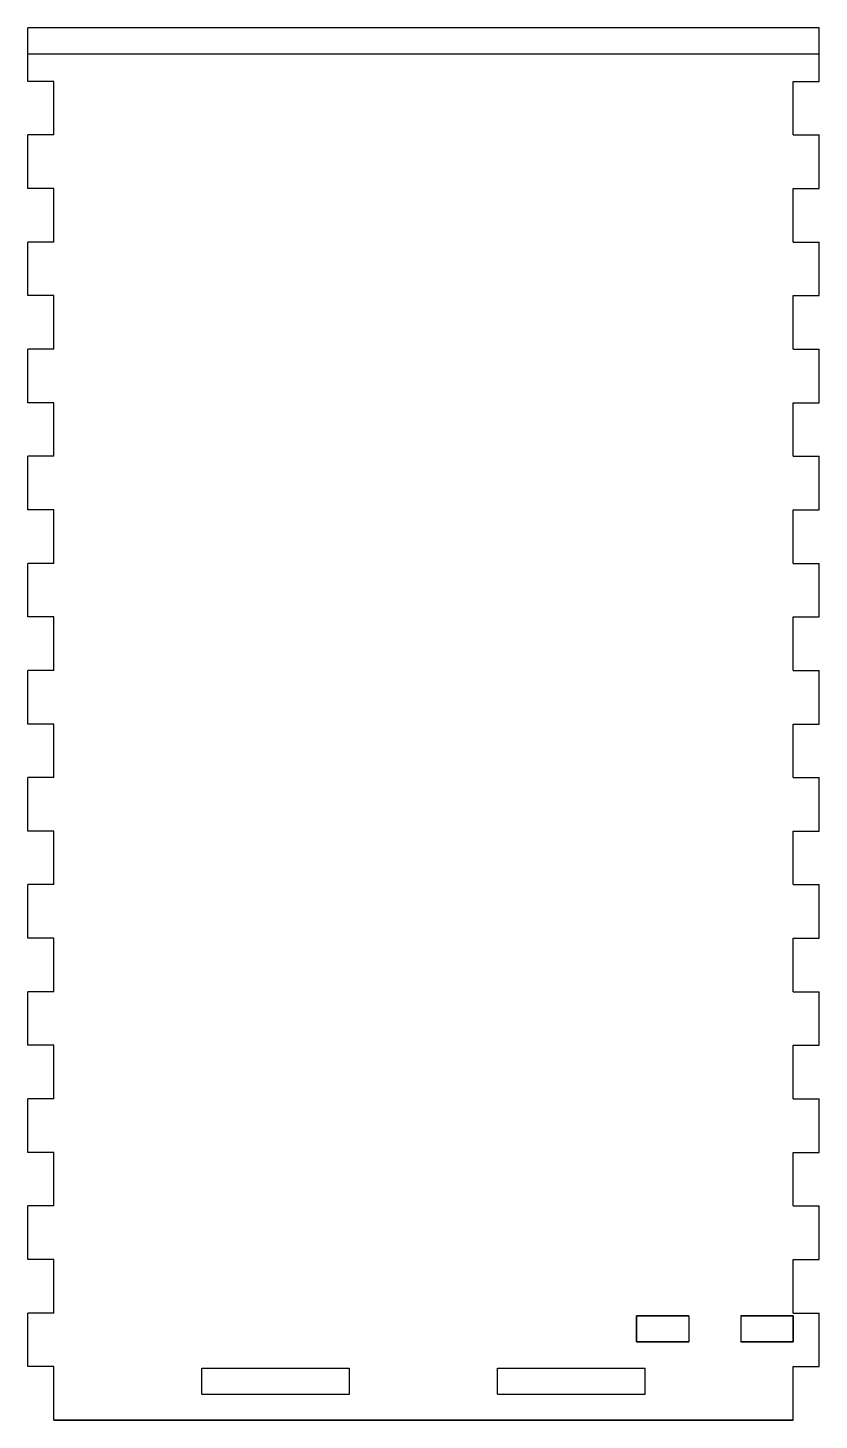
# Model space of a CAD drawing. Header units: millimetres. Extents: x -51 to 51, y -90 to 88.
import ezdxf

# ---------------------------------------------------------------- set-up
doc = ezdxf.new("R2010")
doc.units = ezdxf.units.MM
doc.layers.add('a', color=7, linetype='Continuous')
doc.layers.add('b', color=7, linetype='Continuous')

msp = doc.modelspace()

# ---------------------------------------------------------------- linework, layer by layer
at = {"layer": 'a'}
for p, q in [((-50.7, 81.58), (-50.7, 88.45)), ((50.9, 88.45), (-50.7, 88.45)), ((50.9, 81.58), (50.9, 88.45)), ((-47.35, 81.58), (-50.7, 81.58)), ((-47.35, 74.7), (-47.35, 81.58)), ((47.55, 74.7), (47.55, 81.58)), ((47.55, 81.58), (50.9, 81.58)), ((-50.7, 67.83), (-50.7, 74.7)), ((-47.35, 74.7), (-50.7, 74.7)), ((47.55, 74.7), (50.9, 74.7)), ((50.9, 67.83), (50.9, 74.7)), ((-47.35, 67.83), (-50.7, 67.83)), ((-47.35, 60.95), (-47.35, 67.83)), ((47.55, 60.95), (47.55, 67.83)), ((47.55, 67.83), (50.9, 67.83)), ((-50.7, 54.07), (-50.7, 60.95)), ((-47.35, 60.95), (-50.7, 60.95)), ((47.55, 60.95), (50.9, 60.95)), ((50.9, 54.07), (50.9, 60.95)), ((-47.35, 54.07), (-50.7, 54.07)), ((-47.35, 47.2), (-47.35, 54.07)), ((47.55, 47.2), (47.55, 54.07)), ((47.55, 54.07), (50.9, 54.07)), ((-50.7, 40.32), (-50.7, 47.2)), ((-47.35, 47.2), (-50.7, 47.2)), ((47.55, 47.2), (50.9, 47.2)), ((50.9, 40.32), (50.9, 47.2)), ((-47.35, 40.32), (-50.7, 40.32)), ((-47.35, 33.45), (-47.35, 40.32)), ((47.55, 33.45), (47.55, 40.32)), ((47.55, 40.32), (50.9, 40.32)), ((-50.7, 26.57), (-50.7, 33.45)), ((-47.35, 33.45), (-50.7, 33.45)), ((47.55, 33.45), (50.9, 33.45)), ((50.9, 26.57), (50.9, 33.45)), ((-47.35, 26.57), (-50.7, 26.57)), ((-47.35, 19.69), (-47.35, 26.57)), ((47.55, 19.69), (47.55, 26.57)), ((47.55, 26.57), (50.9, 26.57)), ((-50.7, 12.82), (-50.7, 19.69)), ((-47.35, 19.69), (-50.7, 19.69)), ((47.55, 19.69), (50.9, 19.69)), ((50.9, 12.82), (50.9, 19.69)), ((-47.35, 12.82), (-50.7, 12.82)), ((-47.35, 5.94), (-47.35, 12.82)), ((47.55, 5.94), (47.55, 12.82)), ((47.55, 12.82), (50.9, 12.82)), ((-50.7, -0.94), (-50.7, 5.94)), ((-47.35, 5.94), (-50.7, 5.94)), ((47.55, 5.94), (50.9, 5.94)), ((50.9, -0.94), (50.9, 5.94)), ((-47.35, -0.94), (-50.7, -0.94)), ((-47.35, -7.81), (-47.35, -0.94)), ((47.55, -7.81), (47.55, -0.94)), ((47.55, -0.94), (50.9, -0.94)), ((-50.7, -14.69), (-50.7, -7.81)), ((-47.35, -7.81), (-50.7, -7.81)), ((47.55, -7.81), (50.9, -7.81)), ((50.9, -14.69), (50.9, -7.81)), ((-47.35, -14.69), (-50.7, -14.69)), ((-47.35, -21.56), (-47.35, -14.69)), ((47.55, -21.56), (47.55, -14.69)), ((47.55, -14.69), (50.9, -14.69)), ((-50.7, -28.44), (-50.7, -21.56)), ((-47.35, -21.56), (-50.7, -21.56)), ((47.55, -21.56), (50.9, -21.56)), ((50.9, -28.44), (50.9, -21.56)), ((-47.35, -28.44), (-50.7, -28.44)), ((-47.35, -35.32), (-47.35, -28.44)), ((47.55, -35.32), (47.55, -28.44)), ((47.55, -28.44), (50.9, -28.44)), ((-50.7, -42.19), (-50.7, -35.32)), ((-47.35, -35.32), (-50.7, -35.32)), ((47.55, -35.32), (50.9, -35.32)), ((50.9, -42.19), (50.9, -35.32)), ((-47.35, -42.19), (-50.7, -42.19)), ((-47.35, -49.07), (-47.35, -42.19)), ((47.55, -49.07), (47.55, -42.19)), ((47.55, -42.19), (50.9, -42.19)), ((-50.7, -55.95), (-50.7, -49.07)), ((-47.35, -49.07), (-50.7, -49.07)), ((47.55, -49.07), (50.9, -49.07)), ((50.9, -55.95), (50.9, -49.07)), ((-47.35, -55.95), (-50.7, -55.95)), ((-47.35, -62.82), (-47.35, -55.95)), ((47.55, -62.82), (47.55, -55.95)), ((47.55, -55.95), (50.9, -55.95)), ((-50.7, -69.7), (-50.7, -62.82)), ((-47.35, -62.82), (-50.7, -62.82)), ((47.55, -62.82), (50.9, -62.82)), ((50.9, -69.7), (50.9, -62.82)), ((-47.35, -69.7), (-50.7, -69.7)), ((-47.35, -76.57), (-47.35, -69.7)), ((47.55, -76.57), (47.55, -69.7)), ((47.55, -69.7), (50.9, -69.7)), ((-50.7, -83.45), (-50.7, -76.57)), ((-47.35, -76.57), (-50.7, -76.57)), ((47.55, -76.57), (50.9, -76.57)), ((50.9, -83.45), (50.9, -76.57)), ((34.15, -76.93), (27.45, -76.93)), ((27.45, -76.93), (27.45, -80.28)), ((34.15, -76.93), (34.15, -80.28)), ((40.85, -76.93), (40.85, -80.28)), ((47.55, -76.93), (40.85, -76.93)), ((47.55, -76.93), (47.55, -80.28)), ((34.15, -80.28), (27.45, -80.28)), ((47.55, -80.28), (40.85, -80.28)), ((-47.35, -83.45), (-50.7, -83.45)), ((-47.35, -90.33), (-47.35, -83.45)), ((-28.37, -86.98), (-28.37, -83.63)), ((-28.37, -83.63), (-9.39, -83.63)), ((-9.39, -86.98), (-9.39, -83.63)), ((9.59, -86.98), (9.59, -83.63)), ((9.59, -83.63), (28.57, -83.63)), ((28.57, -86.98), (28.57, -83.63)), ((47.55, -90.33), (47.55, -83.45)), ((47.55, -83.45), (50.9, -83.45)), ((-28.37, -86.98), (-9.39, -86.98)), ((9.59, -86.98), (28.57, -86.98)), ((47.55, -90.33), (-47.35, -90.33))]:
    msp.add_line(p, q, dxfattribs=at)
at = {"layer": 'b'}
for p, q in [((-50.7, 81.58), (-50.7, 85.1)), ((-50.7, 85.1), (50.9, 85.1)), ((50.9, 81.58), (50.9, 85.1)), ((-47.35, 81.58), (-50.7, 81.58)), ((-47.35, 74.7), (-47.35, 81.58)), ((47.55, 74.7), (47.55, 81.58)), ((47.55, 81.58), (50.9, 81.58)), ((-50.7, 67.83), (-50.7, 74.7)), ((-47.35, 74.7), (-50.7, 74.7)), ((47.55, 74.7), (50.9, 74.7)), ((50.9, 67.83), (50.9, 74.7)), ((-47.35, 67.83), (-50.7, 67.83)), ((-47.35, 60.95), (-47.35, 67.83)), ((47.55, 60.95), (47.55, 67.83)), ((47.55, 67.83), (50.9, 67.83)), ((-50.7, 54.07), (-50.7, 60.95)), ((-47.35, 60.95), (-50.7, 60.95)), ((47.55, 60.95), (50.9, 60.95)), ((50.9, 54.07), (50.9, 60.95)), ((-47.35, 54.07), (-50.7, 54.07)), ((-47.35, 47.2), (-47.35, 54.07)), ((47.55, 47.2), (47.55, 54.07)), ((47.55, 54.07), (50.9, 54.07)), ((-50.7, 40.32), (-50.7, 47.2)), ((-47.35, 47.2), (-50.7, 47.2)), ((47.55, 47.2), (50.9, 47.2)), ((50.9, 40.32), (50.9, 47.2)), ((-47.35, 40.32), (-50.7, 40.32)), ((-47.35, 33.45), (-47.35, 40.32)), ((47.55, 33.45), (47.55, 40.32)), ((47.55, 40.32), (50.9, 40.32)), ((-50.7, 26.57), (-50.7, 33.45)), ((-47.35, 33.45), (-50.7, 33.45)), ((47.55, 33.45), (50.9, 33.45)), ((50.9, 26.57), (50.9, 33.45)), ((-47.35, 26.57), (-50.7, 26.57)), ((-47.35, 19.69), (-47.35, 26.57)), ((47.55, 19.69), (47.55, 26.57)), ((47.55, 26.57), (50.9, 26.57)), ((-50.7, 12.82), (-50.7, 19.69)), ((-47.35, 19.69), (-50.7, 19.69)), ((47.55, 19.69), (50.9, 19.69)), ((50.9, 12.82), (50.9, 19.69)), ((-47.35, 12.82), (-50.7, 12.82)), ((-47.35, 5.94), (-47.35, 12.82)), ((47.55, 5.94), (47.55, 12.82)), ((47.55, 12.82), (50.9, 12.82)), ((-50.7, -0.94), (-50.7, 5.94)), ((-47.35, 5.94), (-50.7, 5.94)), ((47.55, 5.94), (50.9, 5.94)), ((50.9, -0.94), (50.9, 5.94)), ((-47.35, -0.94), (-50.7, -0.94)), ((-47.35, -7.81), (-47.35, -0.94)), ((47.55, -7.81), (47.55, -0.94)), ((47.55, -0.94), (50.9, -0.94)), ((-50.7, -14.69), (-50.7, -7.81)), ((-47.35, -7.81), (-50.7, -7.81)), ((47.55, -7.81), (50.9, -7.81)), ((50.9, -14.69), (50.9, -7.81)), ((-47.35, -14.69), (-50.7, -14.69)), ((-47.35, -21.56), (-47.35, -14.69)), ((47.55, -21.56), (47.55, -14.69)), ((47.55, -14.69), (50.9, -14.69)), ((-50.7, -28.44), (-50.7, -21.56)), ((-47.35, -21.56), (-50.7, -21.56)), ((47.55, -21.56), (50.9, -21.56)), ((50.9, -28.44), (50.9, -21.56)), ((-47.35, -28.44), (-50.7, -28.44)), ((-47.35, -35.32), (-47.35, -28.44)), ((47.55, -35.32), (47.55, -28.44)), ((47.55, -28.44), (50.9, -28.44)), ((-50.7, -42.19), (-50.7, -35.32)), ((-47.35, -35.32), (-50.7, -35.32)), ((47.55, -35.32), (50.9, -35.32)), ((50.9, -42.19), (50.9, -35.32)), ((-47.35, -42.19), (-50.7, -42.19)), ((-47.35, -49.07), (-47.35, -42.19)), ((47.55, -49.07), (47.55, -42.19)), ((47.55, -42.19), (50.9, -42.19)), ((-50.7, -55.95), (-50.7, -49.07)), ((-47.35, -49.07), (-50.7, -49.07)), ((47.55, -49.07), (50.9, -49.07)), ((50.9, -55.95), (50.9, -49.07)), ((-47.35, -55.95), (-50.7, -55.95)), ((-47.35, -62.82), (-47.35, -55.95)), ((47.55, -62.82), (47.55, -55.95)), ((47.55, -55.95), (50.9, -55.95)), ((-50.7, -69.7), (-50.7, -62.82)), ((-47.35, -62.82), (-50.7, -62.82)), ((47.55, -62.82), (50.9, -62.82)), ((50.9, -69.7), (50.9, -62.82)), ((-47.35, -69.7), (-50.7, -69.7)), ((-47.35, -76.57), (-47.35, -69.7)), ((47.55, -76.57), (47.55, -69.7)), ((47.55, -69.7), (50.9, -69.7)), ((-50.7, -83.45), (-50.7, -76.57)), ((-47.35, -76.57), (-50.7, -76.57)), ((47.55, -76.57), (50.9, -76.57)), ((50.9, -83.45), (50.9, -76.57)), ((27.45, -80.28), (27.45, -76.93)), ((27.45, -76.93), (34.15, -76.93)), ((34.15, -76.93), (34.15, -80.28)), ((40.85, -76.93), (40.85, -80.28)), ((40.85, -76.93), (47.55, -76.93)), ((47.55, -80.28), (47.55, -76.93)), ((27.45, -80.28), (34.15, -80.28)), ((40.85, -80.28), (47.55, -80.28)), ((-47.35, -83.45), (-50.7, -83.45)), ((-47.35, -90.33), (-47.35, -83.45)), ((-28.37, -86.98), (-28.37, -83.63)), ((-28.37, -83.63), (-9.39, -83.63)), ((-9.39, -86.98), (-9.39, -83.63)), ((9.59, -86.98), (9.59, -83.63)), ((9.59, -83.63), (28.57, -83.63)), ((28.57, -86.98), (28.57, -83.63)), ((47.55, -90.33), (47.55, -83.45)), ((47.55, -83.45), (50.9, -83.45)), ((-28.37, -86.98), (-9.39, -86.98)), ((9.59, -86.98), (28.57, -86.98)), ((-47.35, -90.33), (47.55, -90.33))]:
    msp.add_line(p, q, dxfattribs=at)

doc.saveas('drawing.dxf')
